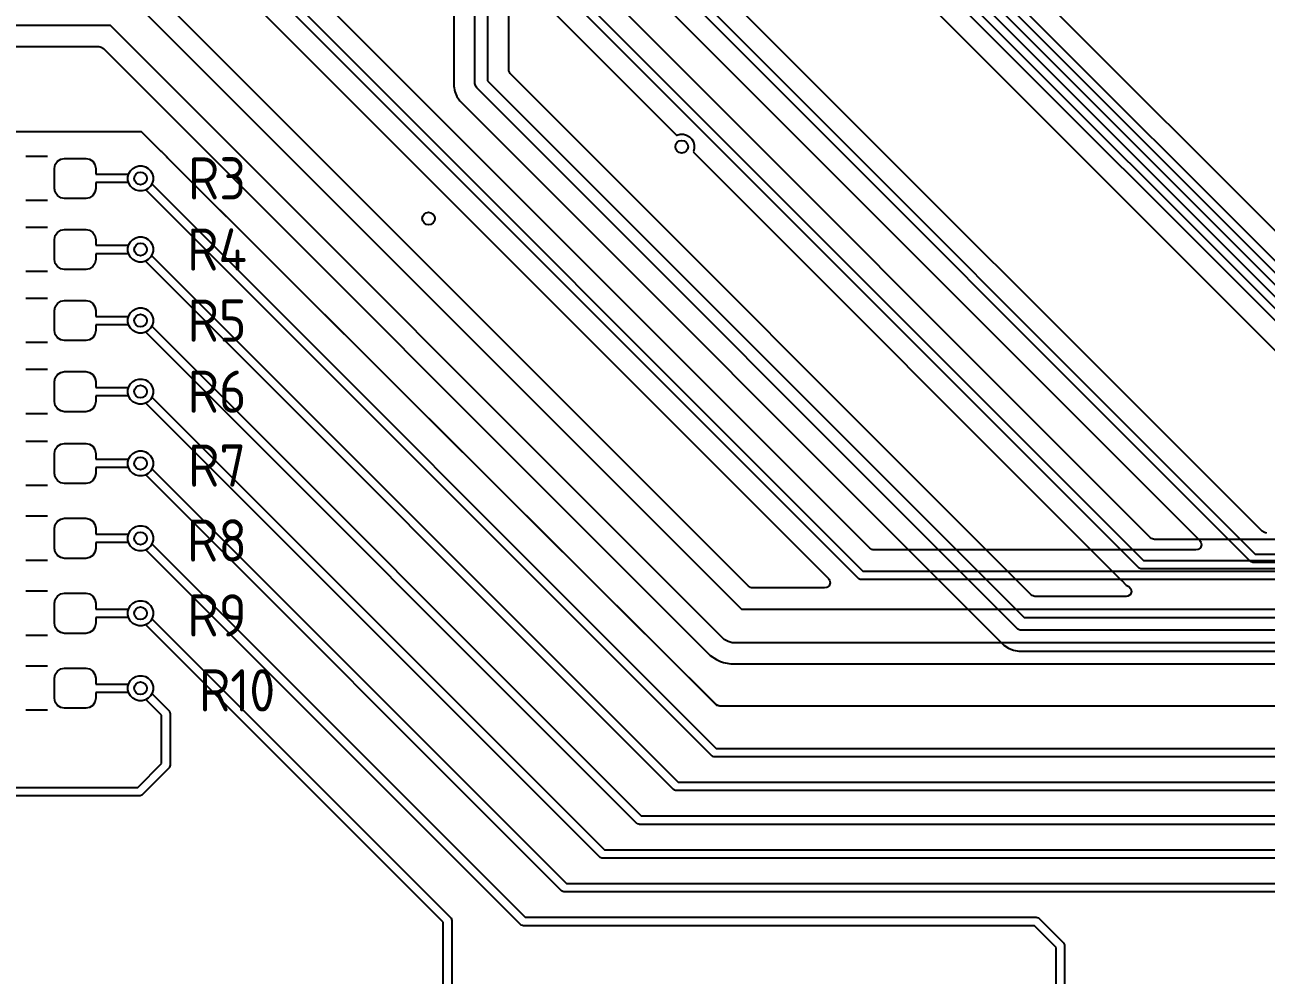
# Model space of a CAD drawing. Header units: millimetres. Extents: x 45 to 545, y -265 to -129.
# Drawn here: x 415.48 to 444.9, y -163.47 to -140.96 of the extents above; entities that cross this region are included whole.
import ezdxf
from ezdxf.enums import TextEntityAlignment as Align

# ---------------------------------------------------------------- set-up
doc = ezdxf.new("R2010")
doc.units = ezdxf.units.MM
for name, color, linetype, true_color in [('B.Cu', 151, 'CONTINUOUS', 0x6fccdb), ('F.Cu', 241, 'CONTINUOUS', 0xe27299), ('F.Silkscreen', 254, 'CONTINUOUS', 0xdcc8ff)]:
    doc.layers.add(name, color=color, linetype=linetype, true_color=true_color)
doc.styles.add('KICAD', font='isocp.shx')

msp = doc.modelspace()

# ---------------------------------------------------------------- linework, layer by layer
at = {"layer": 'B.Cu', "linetype": 'CONTINUOUS'}
for p, q in [((441.879289, -153.820711), (420.908578, -132.85)), ((421.020711, -132.679289), (441.991422, -153.65)), ((442.162416, -153.113181), (426.619095, -137.56986)), ((427.309736, -139.958971), (430.927844, -143.577079)), ((426.15, -142.35), (426.15, -140.406843)), ((426.45, -140.406843), (426.45, -142.287868)), ((425.6495, -140.654935), (425.6495, -142.41407)), ((426.9505, -142.029192), (426.9505, -140.654935)), ((426.953334, -142.05555), (426.9505, -142.029192)), ((426.986819, -142.116873), (426.953334, -142.05555)), ((426.152882, -142.379263), (426.15, -142.35)), ((426.175279, -142.433335), (426.152882, -142.379263)), ((426.45, -142.287868), (439.162132, -155)), ((439.333127, -154.463181), (426.986819, -142.116873)), ((425.6495, -142.41407), (425.658096, -142.457284)), ((425.658096, -142.457284), (425.666693, -142.5005)), ((425.666693, -142.5005), (425.674499, -142.539744)), ((425.674499, -142.539744), (425.723535, -142.658127)), ((425.723535, -142.658127), (425.778047, -142.739711)), ((426.193934, -142.456066), (426.175279, -142.433335)), ((438.993934, -155.256066), (426.193934, -142.456066)), ((425.778047, -142.739711), (425.794726, -142.764673)), ((425.794726, -142.764673), (438.685325, -155.655272)), ((418.25, -143.5), (414.5995, -143.5)), ((418.710567, -143.958879), (418.25, -143.5)), ((430.935195, -143.572836), (431.010842, -143.552567)), ((431.010842, -143.552567), (431.089158, -143.552567)), ((431.089158, -143.552567), (431.164805, -143.572836)), ((430.927844, -143.577079), (430.935195, -143.572836)), ((431.164805, -143.572836), (431.232628, -143.611994)), ((431.232628, -143.611994), (431.288006, -143.667372)), ((431.288006, -143.667372), (431.327164, -143.735195)), ((431.327164, -143.735195), (431.347433, -143.810842)), ((431.347433, -143.810842), (431.347433, -143.889158)), ((418.729189, -143.974134), (418.710567, -143.958879)), ((418.735281, -143.978205), (418.729189, -143.974134)), ((418.735284, -143.978208), (418.735281, -143.978205)), ((418.735289, -143.978211), (418.735284, -143.978208)), ((418.798477, -144.041399), (418.735289, -143.978211)), ((418.846788, -144.08971), (418.798477, -144.041399)), ((418.849718, -144.094095), (418.846788, -144.08971)), ((418.8653, -144.113046), (418.849718, -144.094095)), ((426.299219, -151.519735), (418.8653, -144.113046)), ((431.327164, -143.964805), (431.32292, -143.972155)), ((431.32292, -143.972155), (441.465139, -154.114374)), ((431.347433, -143.889158), (431.327164, -143.964805)), ((417.947836, -144.485195), (417.986994, -144.417372)), ((417.986994, -144.417372), (418.042372, -144.361994)), ((418.042372, -144.361994), (418.110195, -144.322836)), ((418.110195, -144.322836), (418.185842, -144.302567)), ((418.185842, -144.302567), (418.264158, -144.302567)), ((418.264158, -144.302567), (418.339805, -144.322836)), ((418.339805, -144.322836), (418.407628, -144.361994)), ((418.407628, -144.361994), (418.463006, -144.417372)), ((418.463006, -144.417372), (418.502164, -144.485195)), ((417.927567, -144.560842), (417.947836, -144.485195)), ((417.927567, -144.639158), (417.927567, -144.560842)), ((417.947836, -144.714805), (417.927567, -144.639158)), ((417.986994, -144.782628), (417.947836, -144.714805)), ((418.502164, -144.714805), (418.4945, -144.728078)), ((418.4945, -144.728078), (431.866421, -158.1)), ((418.502164, -144.485195), (418.522433, -144.560842)), ((418.522433, -144.639158), (418.502164, -144.714805)), ((418.522433, -144.560842), (418.522433, -144.639158)), ((418.042372, -144.838006), (417.986994, -144.782628)), ((418.110195, -144.877164), (418.042372, -144.838006)), ((418.185842, -144.897433), (418.110195, -144.877164)), ((418.264158, -144.897433), (418.185842, -144.897433)), ((418.339805, -144.877164), (418.264158, -144.897433)), ((418.353078, -144.8695), (418.339805, -144.877164)), ((431.754289, -158.27071), (418.353078, -144.8695)), ((417.927567, -146.244175), (417.947836, -146.168528)), ((417.947836, -146.168528), (417.986994, -146.100705)), ((417.986994, -146.100705), (418.042372, -146.045327)), ((418.042372, -146.045327), (418.110195, -146.006169)), ((418.110195, -146.006169), (418.185842, -145.9859)), ((418.185842, -145.9859), (418.264158, -145.9859)), ((418.264158, -145.9859), (418.339805, -146.006169)), ((418.339805, -146.006169), (418.407628, -146.045327)), ((418.407628, -146.045327), (418.463006, -146.100705)), ((418.463006, -146.100705), (418.502164, -146.168528)), ((418.502164, -146.168528), (418.522433, -146.244175)), ((417.927567, -146.322491), (417.927567, -146.244175)), ((417.947836, -146.398138), (417.927567, -146.322491)), ((417.986994, -146.465961), (417.947836, -146.398138)), ((418.042372, -146.521339), (417.986994, -146.465961)), ((418.502164, -146.398138), (418.488399, -146.421977)), ((418.488399, -146.421977), (430.966422, -158.9)), ((418.522433, -146.322491), (418.502164, -146.398138)), ((418.522433, -146.244175), (418.522433, -146.322491)), ((418.110195, -146.560497), (418.042372, -146.521339)), ((418.185842, -146.580766), (418.110195, -146.560497)), ((418.264158, -146.580766), (418.185842, -146.580766)), ((418.339805, -146.560497), (418.264158, -146.580766)), ((418.342512, -146.558934), (418.339805, -146.560497)), ((430.854289, -159.070711), (418.342512, -146.558934)), ((418.110195, -147.689503), (418.185842, -147.669234)), ((418.185842, -147.669234), (418.264158, -147.669234)), ((418.264158, -147.669234), (418.339805, -147.689503)), ((417.927567, -147.927509), (417.947836, -147.851862)), ((417.927567, -148.005825), (417.927567, -147.927509)), ((417.947836, -147.851862), (417.986994, -147.784039)), ((417.986994, -147.784039), (418.042372, -147.728661)), ((418.042372, -147.728661), (418.110195, -147.689503)), ((418.339805, -147.689503), (418.407628, -147.728661)), ((418.407628, -147.728661), (418.463006, -147.784039)), ((418.463006, -147.784039), (418.502164, -147.851862)), ((418.502164, -147.851862), (418.522433, -147.927509)), ((418.522433, -147.927509), (418.522433, -148.005825)), ((417.947836, -148.081472), (417.927567, -148.005825)), ((417.986994, -148.149295), (417.947836, -148.081472)), ((418.042372, -148.204673), (417.986994, -148.149295)), ((418.110195, -148.243831), (418.042372, -148.204673)), ((418.185842, -148.2641), (418.110195, -148.243831)), ((418.264158, -148.2641), (418.185842, -148.2641)), ((418.339805, -148.243831), (418.264158, -148.2641)), ((418.347795, -148.239217), (418.339805, -148.243831)), ((429.979289, -159.87071), (418.347795, -148.239217)), ((418.502164, -148.081472), (418.49145, -148.100028)), ((418.49145, -148.100028), (430.091421, -159.7)), ((418.522433, -148.005825), (418.502164, -148.081472)), ((417.986994, -149.467372), (418.042372, -149.411994)), ((418.042372, -149.411994), (418.110195, -149.372836)), ((418.110195, -149.372836), (418.185842, -149.352567)), ((418.185842, -149.352567), (418.264158, -149.352567)), ((418.264158, -149.352567), (418.339805, -149.372836)), ((418.339805, -149.372836), (418.407628, -149.411994)), ((418.407628, -149.411994), (418.463006, -149.467372)), ((417.927567, -149.610842), (417.947836, -149.535195)), ((417.927567, -149.689158), (417.927567, -149.610842)), ((417.947836, -149.764805), (417.927567, -149.689158)), ((417.947836, -149.535195), (417.986994, -149.467372)), ((418.463006, -149.467372), (418.502164, -149.535195)), ((418.502164, -149.535195), (418.522433, -149.610842)), ((418.522433, -149.689158), (418.502164, -149.764805)), ((418.522433, -149.610842), (418.522433, -149.689158)), ((417.986994, -149.832628), (417.947836, -149.764805)), ((418.042372, -149.888006), (417.986994, -149.832628)), ((418.110195, -149.927164), (418.042372, -149.888006)), ((418.185842, -149.947433), (418.110195, -149.927164)), ((418.264158, -149.947433), (418.185842, -149.947433)), ((418.339805, -149.927164), (418.264158, -149.947433)), ((418.353078, -149.9195), (418.339805, -149.927164)), ((429.10429, -160.670711), (418.353078, -149.9195)), ((418.502164, -149.764805), (418.4945, -149.778078)), ((418.4945, -149.778078), (429.216421, -160.5)), ((417.947836, -151.235195), (417.986994, -151.167372)), ((417.986994, -151.167372), (418.042372, -151.111994)), ((418.042372, -151.111994), (418.110195, -151.072836)), ((418.110195, -151.072836), (418.185842, -151.052567)), ((418.185842, -151.052567), (418.264158, -151.052567)), ((418.264158, -151.052567), (418.339805, -151.072836)), ((418.339805, -151.072836), (418.407628, -151.111994)), ((418.407628, -151.111994), (418.463006, -151.167372)), ((418.463006, -151.167372), (418.502164, -151.235195)), ((417.927567, -151.310842), (417.947836, -151.235195)), ((417.927567, -151.389158), (417.927567, -151.310842)), ((417.947836, -151.464805), (417.927567, -151.389158)), ((417.986994, -151.532628), (417.947836, -151.464805)), ((418.502164, -151.464805), (418.4945, -151.478078)), ((418.4945, -151.478078), (428.316421, -161.3)), ((418.502164, -151.235195), (418.522433, -151.310842)), ((418.522433, -151.389158), (418.502164, -151.464805)), ((418.522433, -151.310842), (418.522433, -151.389158)), ((418.042372, -151.588006), (417.986994, -151.532628)), ((418.110195, -151.627164), (418.042372, -151.588006)), ((418.185842, -151.647433), (418.110195, -151.627164)), ((418.264158, -151.647433), (418.185842, -151.647433)), ((418.339805, -151.627164), (418.264158, -151.647433)), ((418.353078, -151.6195), (418.339805, -151.627164)), ((428.204289, -161.47071), (418.353078, -151.6195)), ((430.570632, -155.775502), (426.299219, -151.519735)), ((417.947836, -153.010195), (417.986994, -152.942372)), ((417.986994, -152.942372), (418.042372, -152.886994)), ((418.042372, -152.886994), (418.110195, -152.847836)), ((418.110195, -152.847836), (418.185842, -152.827567)), ((418.185842, -152.827567), (418.264158, -152.827567)), ((418.264158, -152.827567), (418.339805, -152.847836)), ((418.339805, -152.847836), (418.407628, -152.886994)), ((418.407628, -152.886994), (418.463006, -152.942372)), ((418.463006, -152.942372), (418.502164, -153.010195)), ((417.927567, -153.085842), (417.947836, -153.010195)), ((417.927567, -153.164158), (417.927567, -153.085842)), ((417.947836, -153.239805), (417.927567, -153.164158)), ((417.986994, -153.307628), (417.947836, -153.239805)), ((418.502164, -153.239805), (418.4945, -153.253078)), ((418.4945, -153.253078), (427.341422, -162.1)), ((418.502164, -153.010195), (418.522433, -153.085842)), ((418.522433, -153.164158), (418.502164, -153.239805)), ((418.522433, -153.085842), (418.522433, -153.164158)), ((442.183058, -153.129815), (442.162416, -153.113181)), ((442.250097, -153.1495), (442.183058, -153.129815)), ((461.742839, -153.1495), (442.250097, -153.1495)), ((418.042372, -153.363006), (417.986994, -153.307628)), ((418.110195, -153.402164), (418.042372, -153.363006)), ((418.185842, -153.422433), (418.110195, -153.402164)), ((418.264158, -153.422433), (418.185842, -153.422433)), ((418.339805, -153.402164), (418.264158, -153.422433)), ((418.353078, -153.3945), (418.339805, -153.402164)), ((427.229289, -162.270711), (418.353078, -153.3945)), ((441.894443, -153.833147), (441.879289, -153.820711)), ((441.930491, -153.848079), (441.894443, -153.833147)), ((441.95, -153.85), (441.930491, -153.848079)), ((478.918869, -153.85), (441.95, -153.85)), ((441.991422, -153.65), (478.918869, -153.65)), ((441.465139, -154.114374), (441.465149, -154.114385)), ((441.465149, -154.114385), (441.469479, -154.118715)), ((441.469479, -154.118715), (441.46948, -154.118716)), ((441.46948, -154.118716), (441.581284, -154.23052)), ((441.581284, -154.23052), (441.581286, -154.230521)), ((441.581286, -154.230521), (441.581287, -154.230522)), ((441.581287, -154.230522), (441.646397, -154.268113)), ((441.646397, -154.268113), (441.694612, -154.318679)), ((441.707836, -154.387286), (441.681868, -154.452151)), ((441.694612, -154.318679), (441.707836, -154.387286)), ((417.947836, -154.785195), (417.986994, -154.717372)), ((417.986994, -154.717372), (418.042372, -154.661994)), ((418.042372, -154.661994), (418.110195, -154.622836)), ((418.110195, -154.622836), (418.185842, -154.602567)), ((418.185842, -154.602567), (418.264158, -154.602567)), ((418.264158, -154.602567), (418.339805, -154.622836)), ((418.339805, -154.622836), (418.407628, -154.661994)), ((418.407628, -154.661994), (418.463006, -154.717372)), ((418.463006, -154.717372), (418.502164, -154.785195)), ((439.353769, -154.479815), (439.333127, -154.463181)), ((439.420808, -154.4995), (439.353769, -154.479815)), ((441.584397, -154.4995), (439.420808, -154.4995)), ((441.624954, -154.49268), (441.584397, -154.4995)), ((441.681868, -154.452151), (441.624954, -154.49268)), ((417.927567, -154.860842), (417.947836, -154.785195)), ((417.927567, -154.939158), (417.927567, -154.860842)), ((417.947836, -155.014805), (417.927567, -154.939158)), ((417.986994, -155.082628), (417.947836, -155.014805)), ((418.502164, -155.014805), (418.4945, -155.028078)), ((418.4945, -155.028078), (425.570711, -162.10429)), ((418.502164, -154.785195), (418.522433, -154.860842)), ((418.522433, -154.939158), (418.502164, -155.014805)), ((418.522433, -154.860842), (418.522433, -154.939158)), ((439.162132, -155), (484.187868, -155)), ((418.042372, -155.138006), (417.986994, -155.082628)), ((418.110195, -155.177164), (418.042372, -155.138006)), ((418.185842, -155.197433), (418.110195, -155.177164)), ((418.264158, -155.197433), (418.185842, -155.197433)), ((418.339805, -155.177164), (418.264158, -155.197433)), ((418.353078, -155.1695), (418.339805, -155.177164)), ((425.4, -162.216421), (418.353078, -155.1695)), ((439.016665, -155.274721), (438.993934, -155.256066)), ((439.032923, -155.281455), (439.016665, -155.274721)), ((439.070736, -155.297118), (439.032923, -155.281455)), ((439.1, -155.3), (439.070736, -155.297118)), ((484.25, -155.3), (439.1, -155.3)), ((431.863709, -157.063842), (430.570632, -155.775502)), ((438.685325, -155.655272), (438.685332, -155.655278)), ((438.685332, -155.655278), (438.791863, -155.726459)), ((438.791863, -155.726459), (438.791867, -155.726461)), ((438.791867, -155.726461), (438.791874, -155.726466)), ((438.791874, -155.726466), (438.849898, -155.7505)), ((438.849898, -155.7505), (438.910256, -155.775501)), ((438.910256, -155.775501), (438.91026, -155.775501)), ((438.91026, -155.775501), (438.910261, -155.775502)), ((438.910261, -155.775502), (439.035928, -155.8005)), ((439.035928, -155.8005), (439.035931, -155.8005)), ((439.035931, -155.8005), (484.314071, -155.8005)), ((417.947836, -156.560195), (417.986994, -156.492372)), ((417.986994, -156.492372), (418.042372, -156.436994)), ((418.042372, -156.436994), (418.110195, -156.397836)), ((418.110195, -156.397836), (418.185842, -156.377567)), ((418.185842, -156.377567), (418.264158, -156.377567)), ((418.264158, -156.377567), (418.339805, -156.397836)), ((418.339805, -156.397836), (418.407628, -156.436994)), ((418.407628, -156.436994), (418.463006, -156.492372)), ((418.463006, -156.492372), (418.502164, -156.560195)), ((417.927567, -156.635842), (417.947836, -156.560195)), ((417.927567, -156.714158), (417.927567, -156.635842)), ((417.947836, -156.789805), (417.927567, -156.714158)), ((417.986994, -156.857628), (417.947836, -156.789805)), ((418.502164, -156.789805), (418.4945, -156.803078)), ((418.502164, -156.560195), (418.522433, -156.635842)), ((418.522433, -156.714158), (418.502164, -156.789805)), ((418.522433, -156.635842), (418.522433, -156.714158)), ((418.042372, -156.913006), (417.986994, -156.857628)), ((418.110195, -156.952164), (418.042372, -156.913006)), ((418.185842, -156.972433), (418.110195, -156.952164)), ((418.264158, -156.972433), (418.185842, -156.972433)), ((418.339805, -156.952164), (418.264158, -156.972433)), ((418.353078, -156.9445), (418.339805, -156.952164)), ((418.725, -157.316422), (418.353078, -156.9445)), ((418.4945, -156.803078), (418.895711, -157.204289)), ((431.88419, -157.080315), (431.863709, -157.063842)), ((431.951229, -157.1), (431.88419, -157.080315)), ((418.725, -158.458578), (418.725, -157.316422)), ((418.895711, -157.204289), (418.908147, -157.219443)), ((418.908147, -157.219443), (418.923079, -157.255491)), ((418.923079, -157.255491), (418.925, -157.275)), ((418.925, -157.275), (418.925, -158.5)), ((510.5, -157.1), (431.951229, -157.1)), ((431.866421, -158.1), (508.5, -158.1)), ((418.158578, -159.025), (418.725, -158.458578)), ((418.908147, -158.555558), (418.89571, -158.570711)), ((418.91252, -158.544999), (418.908147, -158.555558)), ((418.923079, -158.519509), (418.91252, -158.544999)), ((418.925, -158.5), (418.923079, -158.519509)), ((431.769442, -158.283147), (431.754289, -158.27071)), ((431.78, -158.28752), (431.769442, -158.283147)), ((431.805491, -158.298079), (431.78, -158.28752)), ((431.825, -158.3), (431.805491, -158.298079)), ((508.458578, -158.3), (431.825, -158.3)), ((418.89571, -158.570711), (418.270711, -159.195711)), ((411.425, -159.025), (418.158578, -159.025)), ((430.869442, -159.083147), (430.854289, -159.070711)), ((430.88, -159.08752), (430.869442, -159.083147)), ((430.905491, -159.098079), (430.88, -159.08752)), ((430.925, -159.1), (430.905491, -159.098079)), ((494.758578, -159.1), (430.925, -159.1)), ((430.966422, -158.9), (494.8, -158.9)), ((418.2, -159.225), (411.466421, -159.225)), ((418.219509, -159.223079), (418.2, -159.225)), ((418.255557, -159.208147), (418.219509, -159.223079)), ((418.270711, -159.195711), (418.255557, -159.208147)), ((430.091421, -159.7), (481.1, -159.7)), ((429.994442, -159.883147), (429.979289, -159.87071)), ((430.005, -159.88752), (429.994442, -159.883147)), ((430.030491, -159.898079), (430.005, -159.88752)), ((430.05, -159.9), (430.030491, -159.898079)), ((481.058578, -159.9), (430.05, -159.9)), ((429.216421, -160.5), (467.4, -160.5)), ((429.119443, -160.683148), (429.10429, -160.670711)), ((429.155491, -160.698079), (429.119443, -160.683148)), ((429.175, -160.7), (429.155491, -160.698079)), ((467.358578, -160.7), (429.175, -160.7)), ((428.219442, -161.483147), (428.204289, -161.47071)), ((428.23, -161.48752), (428.219442, -161.483147)), ((428.255491, -161.498079), (428.23, -161.48752)), ((428.275, -161.5), (428.255491, -161.498079)), ((453.658578, -161.5), (428.275, -161.5)), ((428.316421, -161.3), (453.7, -161.3)), ((425.4, -164.218869), (425.4, -162.216421)), ((425.570711, -162.10429), (425.583148, -162.119443)), ((425.583148, -162.119443), (425.593503, -162.144443)), ((425.593503, -162.144443), (425.598079, -162.155491)), ((425.598079, -162.155491), (425.6, -162.175)), ((425.6, -162.175), (425.6, -164.218869)), ((427.244443, -162.283147), (427.229289, -162.270711)), ((427.280491, -162.298079), (427.244443, -162.283147)), ((427.3, -162.3), (427.280491, -162.298079)), ((439.408578, -162.3), (427.3, -162.3)), ((427.341422, -162.1), (439.45, -162.1)), ((439.925, -162.816422), (439.408578, -162.3)), ((439.45, -162.1), (439.469509, -162.101921)), ((439.469509, -162.101921), (439.505557, -162.116853)), ((439.505557, -162.116853), (439.520711, -162.129289)), ((439.520711, -162.129289), (440.095711, -162.704289)), ((439.925, -205.4), (439.925, -162.816422)), ((440.095711, -162.704289), (440.108147, -162.719443)), ((440.108147, -162.719443), (440.123079, -162.755491)), ((440.123079, -162.755491), (440.125, -162.775)), ((440.125, -162.775), (440.125, -205.358578))]:
    msp.add_line(p, q, dxfattribs=at)
at = {"layer": 'B.Cu'}
for centre in [(431.05, -143.85), (418.225, -144.6), (425.05, -145.55), (418.225, -146.283333), (418.225, -147.966667), (418.225, -149.65), (418.225, -151.35), (418.225, -153.125), (418.225, -154.9), (418.225, -156.675)]:
    msp.add_circle(centre, 0.15, dxfattribs=at)
at = {"layer": 'F.Cu', "linetype": 'CONTINUOUS'}
for p, q in [((430.286397, -131.729289), (446.403397, -147.84629)), ((446.291265, -148.017), (430.174264, -131.9)), ((446.125579, -148.417), (430.008578, -132.3)), ((430.120711, -132.129289), (446.237711, -148.24629)), ((429.955025, -132.529289), (446.072025, -148.64629)), ((445.959893, -148.817), (429.842892, -132.7)), ((429.679309, -133.24423), (445.544689, -149.10961)), ((444.805004, -152.955769), (425.691928, -133.842693)), ((425.270711, -134.129289), (444.641422, -153.5)), ((444.529289, -153.670711), (425.158578, -134.3)), ((445.778157, -146.513236), (434.312773, -135.047852)), ((427.195222, -137.044457), (443.325976, -153.175211)), ((435.229289, -154.070711), (419.829289, -138.670711)), ((420, -138.558578), (435.341422, -153.9)), ((435.505004, -153.355769), (420.749022, -138.599787)), ((419.540359, -139.089594), (434.525976, -154.075211)), ((429.036488, -150.662989), (418.249039, -139.875538)), ((417.957843, -140.292157), (432.465685, -154.8)), ((417.509314, -140.975), (409.525, -140.975)), ((432.017157, -155.482842), (417.509314, -140.975)), ((409.709842, -141.4755), (417.232808, -141.4755)), ((417.232808, -141.4755), (417.26774, -141.480521)), ((417.26774, -141.480521), (417.292984, -141.487934)), ((417.292984, -141.487934), (417.34573, -141.51923)), ((417.34573, -141.51923), (431.600536, -155.774035)), ((418.25, -143.5), (414.5, -143.5)), ((418.706291, -143.954618), (418.25, -143.5)), ((416.257064, -144.194562), (416.334115, -144.143079)), ((416.334115, -144.143079), (416.425002, -144.125)), ((416.425002, -144.125), (416.925002, -144.125)), ((416.925002, -144.125), (417.015889, -144.143079)), ((417.015889, -144.143079), (417.09294, -144.194562)), ((418.715231, -143.962698), (418.706291, -143.954618)), ((418.724081, -143.969948), (418.715231, -143.962698)), ((418.73045, -143.974432), (418.724081, -143.969948)), ((418.731691, -143.975401), (418.73045, -143.974432)), ((418.733157, -143.976461), (418.731691, -143.975401)), ((418.734111, -143.977244), (418.733157, -143.976461)), ((418.735167, -143.978089), (418.734111, -143.977244)), ((418.735288, -143.97821), (418.735167, -143.978089)), ((418.735289, -143.978211), (418.735288, -143.97821)), ((418.798477, -144.041399), (418.735289, -143.978211)), ((418.798478, -144.0414), (418.798477, -144.041399)), ((418.846785, -144.089706), (418.798478, -144.0414)), ((418.847356, -144.090402), (418.846785, -144.089706)), ((418.853626, -144.098848), (418.847356, -144.090402)), ((418.8614, -144.108302), (418.853626, -144.098848)), ((418.869657, -144.117387), (418.8614, -144.108302)), ((427.2728, -152.489749), (418.869657, -144.117387)), ((416.187502, -144.3625), (416.205581, -144.271613)), ((416.187502, -144.8375), (416.187502, -144.3625)), ((416.205581, -144.271613), (416.257064, -144.194562)), ((417.09294, -144.194562), (417.144423, -144.271613)), ((417.144423, -144.271613), (417.162502, -144.3625)), ((417.162502, -144.3625), (417.162502, -144.5)), ((417.947836, -144.485195), (417.986994, -144.417372)), ((417.986994, -144.417372), (418.042372, -144.361994)), ((418.042372, -144.361994), (418.110195, -144.322836)), ((418.110195, -144.322836), (418.185842, -144.302567)), ((418.185842, -144.302567), (418.264158, -144.302567)), ((418.264158, -144.302567), (418.339805, -144.322836)), ((418.339805, -144.322836), (418.407628, -144.361994)), ((418.407628, -144.361994), (418.463006, -144.417372)), ((418.463006, -144.417372), (418.502164, -144.485195)), ((417.162502, -144.5), (417.943869, -144.5)), ((417.943869, -144.7), (417.162502, -144.7)), ((417.162502, -144.7), (417.162502, -144.8375)), ((417.943869, -144.5), (417.947836, -144.485195)), ((417.947836, -144.714805), (417.943869, -144.7)), ((417.986994, -144.782628), (417.947836, -144.714805)), ((418.502164, -144.714805), (418.463006, -144.782628)), ((418.502164, -144.485195), (418.522433, -144.560842)), ((418.522433, -144.639158), (418.502164, -144.714805)), ((418.522433, -144.560842), (418.522433, -144.639158)), ((416.205581, -144.928387), (416.187502, -144.8375)), ((416.257064, -145.005438), (416.205581, -144.928387)), ((416.334115, -145.056921), (416.257064, -145.005438)), ((417.09294, -145.005438), (417.015889, -145.056921)), ((417.144423, -144.928387), (417.09294, -145.005438)), ((417.162502, -144.8375), (417.144423, -144.928387)), ((418.042372, -144.838006), (417.986994, -144.782628)), ((418.110195, -144.877164), (418.042372, -144.838006)), ((418.185842, -144.897433), (418.110195, -144.877164)), ((418.264158, -144.897433), (418.185842, -144.897433)), ((418.339805, -144.877164), (418.264158, -144.897433)), ((418.407628, -144.838006), (418.339805, -144.877164)), ((418.463006, -144.782628), (418.407628, -144.838006)), ((416.425002, -145.075), (416.334115, -145.056921)), ((416.925002, -145.075), (416.425002, -145.075)), ((417.015889, -145.056921), (416.925002, -145.075)), ((416.205581, -145.954946), (416.257064, -145.877895)), ((416.257064, -145.877895), (416.334115, -145.826412)), ((416.334115, -145.826412), (416.425002, -145.808333)), ((416.425002, -145.808333), (416.925002, -145.808333)), ((416.925002, -145.808333), (417.015889, -145.826412)), ((417.015889, -145.826412), (417.09294, -145.877895)), ((417.09294, -145.877895), (417.144423, -145.954946)), ((416.187502, -146.045833), (416.205581, -145.954946)), ((416.187502, -146.520833), (416.187502, -146.045833)), ((417.144423, -145.954946), (417.162502, -146.045833)), ((417.162502, -146.045833), (417.162502, -146.183333)), ((417.162502, -146.183333), (417.943869, -146.183333)), ((417.943869, -146.183333), (417.947836, -146.168528)), ((417.947836, -146.168528), (417.986994, -146.100705)), ((417.986994, -146.100705), (418.042372, -146.045327)), ((418.042372, -146.045327), (418.110195, -146.006169)), ((418.110195, -146.006169), (418.185842, -145.9859)), ((418.185842, -145.9859), (418.264158, -145.9859)), ((418.264158, -145.9859), (418.339805, -146.006169)), ((418.339805, -146.006169), (418.407628, -146.045327)), ((418.407628, -146.045327), (418.463006, -146.100705)), ((418.463006, -146.100705), (418.502164, -146.168528)), ((418.502164, -146.168528), (418.522433, -146.244175)), ((417.943869, -146.383333), (417.162502, -146.383333)), ((417.162502, -146.383333), (417.162502, -146.520833)), ((417.947836, -146.398138), (417.943869, -146.383333)), ((417.986994, -146.465961), (417.947836, -146.398138)), ((418.042372, -146.521339), (417.986994, -146.465961)), ((418.463006, -146.465961), (418.407628, -146.521339)), ((418.502164, -146.398138), (418.463006, -146.465961)), ((418.522433, -146.322491), (418.502164, -146.398138)), ((418.522433, -146.244175), (418.522433, -146.322491)), ((416.205581, -146.61172), (416.187502, -146.520833)), ((416.257064, -146.688771), (416.205581, -146.61172)), ((416.334115, -146.740254), (416.257064, -146.688771)), ((416.425002, -146.758333), (416.334115, -146.740254)), ((416.925002, -146.758333), (416.425002, -146.758333)), ((417.015889, -146.740254), (416.925002, -146.758333)), ((417.09294, -146.688771), (417.015889, -146.740254)), ((417.144423, -146.61172), (417.09294, -146.688771)), ((417.162502, -146.520833), (417.144423, -146.61172)), ((418.110195, -146.560497), (418.042372, -146.521339)), ((418.185842, -146.580766), (418.110195, -146.560497)), ((418.264158, -146.580766), (418.185842, -146.580766)), ((418.339805, -146.560497), (418.264158, -146.580766)), ((418.407628, -146.521339), (418.339805, -146.560497)), ((416.187502, -147.729167), (416.205581, -147.63828)), ((416.205581, -147.63828), (416.257064, -147.561229)), ((416.257064, -147.561229), (416.334115, -147.509746)), ((416.334115, -147.509746), (416.425002, -147.491667)), ((416.425002, -147.491667), (416.925002, -147.491667)), ((416.925002, -147.491667), (417.015889, -147.509746)), ((417.015889, -147.509746), (417.09294, -147.561229)), ((417.09294, -147.561229), (417.144423, -147.63828)), ((417.144423, -147.63828), (417.162502, -147.729167)), ((418.110195, -147.689503), (418.185842, -147.669234)), ((418.185842, -147.669234), (418.264158, -147.669234)), ((418.264158, -147.669234), (418.339805, -147.689503)), ((416.187502, -148.204167), (416.187502, -147.729167)), ((417.162502, -147.729167), (417.162502, -147.866667)), ((417.162502, -147.866667), (417.943869, -147.866667)), ((417.943869, -147.866667), (417.947836, -147.851862)), ((417.947836, -147.851862), (417.986994, -147.784039)), ((417.986994, -147.784039), (418.042372, -147.728661)), ((418.042372, -147.728661), (418.110195, -147.689503)), ((418.339805, -147.689503), (418.407628, -147.728661)), ((418.407628, -147.728661), (418.463006, -147.784039)), ((418.463006, -147.784039), (418.502164, -147.851862)), ((418.502164, -147.851862), (418.522433, -147.927509)), ((418.522433, -147.927509), (418.522433, -148.005825)), ((416.205581, -148.295054), (416.187502, -148.204167)), ((417.162502, -148.204167), (417.144423, -148.295054)), ((417.943869, -148.066667), (417.162502, -148.066667)), ((417.162502, -148.066667), (417.162502, -148.204167)), ((417.947836, -148.081472), (417.943869, -148.066667)), ((417.986994, -148.149295), (417.947836, -148.081472)), ((418.042372, -148.204673), (417.986994, -148.149295)), ((418.110195, -148.243831), (418.042372, -148.204673)), ((418.185842, -148.2641), (418.110195, -148.243831)), ((418.264158, -148.2641), (418.185842, -148.2641)), ((418.339805, -148.243831), (418.264158, -148.2641)), ((418.407628, -148.204673), (418.339805, -148.243831)), ((418.463006, -148.149295), (418.407628, -148.204673)), ((418.502164, -148.081472), (418.463006, -148.149295)), ((418.522433, -148.005825), (418.502164, -148.081472)), ((416.257064, -148.372105), (416.205581, -148.295054)), ((416.334115, -148.423588), (416.257064, -148.372105)), ((416.425002, -148.441667), (416.334115, -148.423588)), ((416.925002, -148.441667), (416.425002, -148.441667)), ((417.015889, -148.423588), (416.925002, -148.441667)), ((417.09294, -148.372105), (417.015889, -148.423588)), ((417.144423, -148.295054), (417.09294, -148.372105)), ((416.187502, -149.4125), (416.205581, -149.321613)), ((416.187502, -149.8875), (416.187502, -149.4125)), ((416.205581, -149.321613), (416.257064, -149.244562)), ((416.257064, -149.244562), (416.334115, -149.193079)), ((416.334115, -149.193079), (416.425002, -149.175)), ((416.425002, -149.175), (416.925002, -149.175)), ((416.925002, -149.175), (417.015889, -149.193079)), ((417.015889, -149.193079), (417.09294, -149.244562)), ((417.09294, -149.244562), (417.144423, -149.321613)), ((417.144423, -149.321613), (417.162502, -149.4125)), ((417.162502, -149.4125), (417.162502, -149.55)), ((417.986994, -149.467372), (418.042372, -149.411994)), ((418.042372, -149.411994), (418.110195, -149.372836)), ((418.110195, -149.372836), (418.185842, -149.352567)), ((418.185842, -149.352567), (418.264158, -149.352567)), ((418.264158, -149.352567), (418.339805, -149.372836)), ((418.339805, -149.372836), (418.407628, -149.411994)), ((418.407628, -149.411994), (418.463006, -149.467372)), ((417.162502, -149.55), (417.943869, -149.55)), ((417.943869, -149.55), (417.947836, -149.535195)), ((417.947836, -149.535195), (417.986994, -149.467372)), ((418.463006, -149.467372), (418.502164, -149.535195)), ((418.502164, -149.535195), (418.522433, -149.610842)), ((418.522433, -149.689158), (418.502164, -149.764805)), ((418.522433, -149.610842), (418.522433, -149.689158)), ((416.205581, -149.978387), (416.187502, -149.8875)), ((416.257064, -150.055438), (416.205581, -149.978387)), ((417.144423, -149.978387), (417.09294, -150.055438)), ((417.162502, -149.8875), (417.144423, -149.978387)), ((417.943869, -149.75), (417.162502, -149.75)), ((417.162502, -149.75), (417.162502, -149.8875)), ((417.947836, -149.764805), (417.943869, -149.75)), ((417.986994, -149.832628), (417.947836, -149.764805)), ((418.042372, -149.888006), (417.986994, -149.832628)), ((418.110195, -149.927164), (418.042372, -149.888006)), ((418.185842, -149.947433), (418.110195, -149.927164)), ((418.264158, -149.947433), (418.185842, -149.947433)), ((418.339805, -149.927164), (418.264158, -149.947433)), ((418.407628, -149.888006), (418.339805, -149.927164)), ((418.463006, -149.832628), (418.407628, -149.888006)), ((418.502164, -149.764805), (418.463006, -149.832628)), ((416.334115, -150.106921), (416.257064, -150.055438)), ((416.425002, -150.125), (416.334115, -150.106921)), ((416.925002, -150.125), (416.425002, -150.125)), ((417.015889, -150.106921), (416.925002, -150.125)), ((417.09294, -150.055438), (417.015889, -150.106921)), ((416.257064, -150.944562), (416.334115, -150.893079)), ((416.334115, -150.893079), (416.425002, -150.875)), ((416.425002, -150.875), (416.925002, -150.875)), ((416.925002, -150.875), (417.015889, -150.893079)), ((417.015889, -150.893079), (417.09294, -150.944562)), ((432.629268, -154.255769), (429.036488, -150.662989)), ((416.187502, -151.1125), (416.205581, -151.021613)), ((416.187502, -151.5875), (416.187502, -151.1125)), ((416.205581, -151.021613), (416.257064, -150.944562)), ((417.09294, -150.944562), (417.144423, -151.021613)), ((417.144423, -151.021613), (417.162502, -151.1125)), ((417.162502, -151.1125), (417.162502, -151.25)), ((417.947836, -151.235195), (417.986994, -151.167372)), ((417.986994, -151.167372), (418.042372, -151.111994)), ((418.042372, -151.111994), (418.110195, -151.072836)), ((418.110195, -151.072836), (418.185842, -151.052567)), ((418.185842, -151.052567), (418.264158, -151.052567)), ((418.264158, -151.052567), (418.339805, -151.072836)), ((418.339805, -151.072836), (418.407628, -151.111994)), ((418.407628, -151.111994), (418.463006, -151.167372)), ((418.463006, -151.167372), (418.502164, -151.235195)), ((417.162502, -151.25), (417.943869, -151.25)), ((417.943869, -151.45), (417.162502, -151.45)), ((417.162502, -151.45), (417.162502, -151.5875)), ((417.943869, -151.25), (417.947836, -151.235195)), ((417.947836, -151.464805), (417.943869, -151.45)), ((417.986994, -151.532628), (417.947836, -151.464805)), ((418.502164, -151.464805), (418.463006, -151.532628)), ((418.502164, -151.235195), (418.522433, -151.310842)), ((418.522433, -151.389158), (418.502164, -151.464805)), ((418.522433, -151.310842), (418.522433, -151.389158)), ((416.205581, -151.678387), (416.187502, -151.5875)), ((416.257064, -151.755438), (416.205581, -151.678387)), ((416.334115, -151.806921), (416.257064, -151.755438)), ((417.09294, -151.755438), (417.015889, -151.806921)), ((417.144423, -151.678387), (417.09294, -151.755438)), ((417.162502, -151.5875), (417.144423, -151.678387)), ((418.042372, -151.588006), (417.986994, -151.532628)), ((418.110195, -151.627164), (418.042372, -151.588006)), ((418.185842, -151.647433), (418.110195, -151.627164)), ((418.264158, -151.647433), (418.185842, -151.647433)), ((418.339805, -151.627164), (418.264158, -151.647433)), ((418.407628, -151.588006), (418.339805, -151.627164)), ((418.463006, -151.532628), (418.407628, -151.588006)), ((416.425002, -151.825), (416.334115, -151.806921)), ((416.925002, -151.825), (416.425002, -151.825)), ((417.015889, -151.806921), (416.925002, -151.825)), ((416.257064, -152.719562), (416.334115, -152.668079)), ((416.334115, -152.668079), (416.425002, -152.65)), ((416.425002, -152.65), (416.925002, -152.65)), ((416.925002, -152.65), (417.015889, -152.668079)), ((417.015889, -152.668079), (417.09294, -152.719562)), ((431.17287, -156.375534), (427.2728, -152.489749)), ((416.187502, -152.8875), (416.205581, -152.796613)), ((416.187502, -153.3625), (416.187502, -152.8875)), ((416.205581, -152.796613), (416.257064, -152.719562)), ((417.09294, -152.719562), (417.144423, -152.796613)), ((417.144423, -152.796613), (417.162502, -152.8875)), ((417.162502, -152.8875), (417.162502, -153.025)), ((417.947836, -153.010195), (417.986994, -152.942372)), ((417.986994, -152.942372), (418.042372, -152.886994)), ((418.042372, -152.886994), (418.110195, -152.847836)), ((418.110195, -152.847836), (418.185842, -152.827567)), ((418.185842, -152.827567), (418.264158, -152.827567)), ((418.264158, -152.827567), (418.339805, -152.847836)), ((418.339805, -152.847836), (418.407628, -152.886994)), ((418.407628, -152.886994), (418.463006, -152.942372)), ((418.463006, -152.942372), (418.502164, -153.010195)), ((444.857749, -152.987065), (444.805004, -152.955769)), ((417.162502, -153.025), (417.943869, -153.025)), ((417.943869, -153.225), (417.162502, -153.225)), ((417.162502, -153.225), (417.162502, -153.3625)), ((417.943869, -153.025), (417.947836, -153.010195)), ((417.947836, -153.239805), (417.943869, -153.225)), ((417.986994, -153.307628), (417.947836, -153.239805)), ((418.502164, -153.239805), (418.463006, -153.307628)), ((418.502164, -153.010195), (418.522433, -153.085842)), ((418.522433, -153.164158), (418.502164, -153.239805)), ((418.522433, -153.085842), (418.522433, -153.164158)), ((443.325976, -153.175211), (443.347125, -153.203461)), ((443.347125, -153.203461), (443.352546, -153.213388)), ((443.352546, -153.213388), (443.3674, -153.281661)), ((444.882991, -152.994477), (444.857749, -152.987065)), ((444.917927, -152.9995), (444.882991, -152.994477)), ((416.205581, -153.453387), (416.187502, -153.3625)), ((416.257064, -153.530438), (416.205581, -153.453387)), ((416.334115, -153.581921), (416.257064, -153.530438)), ((417.09294, -153.530438), (417.015889, -153.581921)), ((417.144423, -153.453387), (417.09294, -153.530438)), ((417.162502, -153.3625), (417.144423, -153.453387)), ((418.042372, -153.363006), (417.986994, -153.307628)), ((418.110195, -153.402164), (418.042372, -153.363006)), ((418.185842, -153.422433), (418.110195, -153.402164)), ((418.264158, -153.422433), (418.185842, -153.422433)), ((418.339805, -153.402164), (418.264158, -153.422433)), ((418.407628, -153.363006), (418.339805, -153.402164)), ((418.463006, -153.307628), (418.407628, -153.363006)), ((435.557749, -153.387065), (435.505004, -153.355769)), ((435.582991, -153.394477), (435.557749, -153.387065)), ((435.617927, -153.3995), (435.582991, -153.394477)), ((443.236528, -153.3995), (435.617927, -153.3995)), ((443.279862, -153.391682), (443.236528, -153.3995)), ((443.28705, -153.389001), (443.279862, -153.391682)), ((443.287054, -153.388999), (443.28705, -153.389001)), ((443.342986, -153.347126), (443.287054, -153.388999)), ((443.3674, -153.281661), (443.342986, -153.347126)), ((444.641422, -153.5), (470.958578, -153.5)), ((416.425002, -153.6), (416.334115, -153.581921)), ((416.925002, -153.6), (416.425002, -153.6)), ((417.015889, -153.581921), (416.925002, -153.6)), ((444.544443, -153.683147), (444.529289, -153.670711)), ((444.580491, -153.698079), (444.544443, -153.683147)), ((444.6, -153.7), (444.580491, -153.698079)), ((471, -153.7), (444.6, -153.7)), ((434.525976, -154.075211), (434.547125, -154.103461)), ((434.547125, -154.103461), (434.551557, -154.111578)), ((434.551557, -154.111578), (434.552546, -154.113388)), ((434.552546, -154.113388), (434.5674, -154.181661)), ((435.244443, -154.083147), (435.229289, -154.070711)), ((435.280491, -154.098079), (435.244443, -154.083147)), ((435.3, -154.1), (435.280491, -154.098079)), ((471.165686, -154.1), (435.3, -154.1)), ((435.341422, -153.9), (471.124264, -153.9)), ((416.334115, -154.443079), (416.425002, -154.425)), ((416.425002, -154.425), (416.925002, -154.425)), ((416.925002, -154.425), (417.015889, -154.443079)), ((432.682013, -154.287065), (432.629268, -154.255769)), ((432.707255, -154.294477), (432.682013, -154.287065)), ((432.742191, -154.2995), (432.707255, -154.294477)), ((434.436528, -154.2995), (432.742191, -154.2995)), ((434.479862, -154.291682), (434.436528, -154.2995)), ((434.48705, -154.289001), (434.479862, -154.291682)), ((434.487054, -154.288999), (434.48705, -154.289001)), ((434.542986, -154.247126), (434.487054, -154.288999)), ((434.5674, -154.181661), (434.542986, -154.247126)), ((416.187502, -154.6625), (416.205581, -154.571613)), ((416.187502, -155.1375), (416.187502, -154.6625)), ((416.205581, -154.571613), (416.257064, -154.494562)), ((416.257064, -154.494562), (416.334115, -154.443079)), ((417.015889, -154.443079), (417.09294, -154.494562)), ((417.09294, -154.494562), (417.144423, -154.571613)), ((417.144423, -154.571613), (417.162502, -154.6625)), ((417.162502, -154.6625), (417.162502, -154.8)), ((417.947836, -154.785195), (417.986994, -154.717372)), ((417.986994, -154.717372), (418.042372, -154.661994)), ((418.042372, -154.661994), (418.110195, -154.622836)), ((418.110195, -154.622836), (418.185842, -154.602567)), ((418.185842, -154.602567), (418.264158, -154.602567)), ((418.264158, -154.602567), (418.339805, -154.622836)), ((418.339805, -154.622836), (418.407628, -154.661994)), ((418.407628, -154.661994), (418.463006, -154.717372)), ((418.463006, -154.717372), (418.502164, -154.785195)), ((417.162502, -154.8), (417.943869, -154.8)), ((417.943869, -155), (417.162502, -155)), ((417.162502, -155), (417.162502, -155.1375)), ((417.943869, -154.8), (417.947836, -154.785195)), ((417.947836, -155.014805), (417.943869, -155)), ((417.986994, -155.082628), (417.947836, -155.014805)), ((418.502164, -155.014805), (418.463006, -155.082628)), ((418.502164, -154.785195), (418.522433, -154.860842)), ((418.522433, -154.939158), (418.502164, -155.014805)), ((418.522433, -154.860842), (418.522433, -154.939158)), ((432.465685, -154.8), (481.009314, -154.8)), ((416.205581, -155.228387), (416.187502, -155.1375)), ((416.257064, -155.305438), (416.205581, -155.228387)), ((416.334115, -155.356921), (416.257064, -155.305438)), ((417.09294, -155.305438), (417.015889, -155.356921)), ((417.144423, -155.228387), (417.09294, -155.305438)), ((417.162502, -155.1375), (417.144423, -155.228387)), ((418.042372, -155.138006), (417.986994, -155.082628)), ((418.110195, -155.177164), (418.042372, -155.138006)), ((418.185842, -155.197433), (418.110195, -155.177164)), ((418.264158, -155.197433), (418.185842, -155.197433)), ((418.339805, -155.177164), (418.264158, -155.197433)), ((418.407628, -155.138006), (418.339805, -155.177164)), ((418.463006, -155.082628), (418.407628, -155.138006)), ((416.425002, -155.375), (416.334115, -155.356921)), ((416.925002, -155.375), (416.425002, -155.375)), ((417.015889, -155.356921), (416.925002, -155.375)), ((432.056495, -155.517341), (432.017157, -155.482842)), ((432.146927, -155.569552), (432.056495, -155.517341)), ((432.24779, -155.596578), (432.146927, -155.569552)), ((432.3, -155.6), (432.24779, -155.596578)), ((481.175, -155.6), (432.3, -155.6)), ((431.600536, -155.774035), (431.680412, -155.853911)), ((431.680412, -155.853911), (431.725962, -155.899462)), ((431.725962, -155.899462), (431.725965, -155.899464)), ((431.725965, -155.899464), (431.725966, -155.899465)), ((431.725966, -155.899465), (431.873446, -155.998009)), ((416.334115, -156.218079), (416.425002, -156.2)), ((416.425002, -156.2), (416.925002, -156.2)), ((416.925002, -156.2), (417.015889, -156.218079)), ((431.873446, -155.998009), (431.873459, -155.998016)), ((431.873459, -155.998016), (431.972444, -156.039016)), ((431.972444, -156.039016), (432.037334, -156.065894)), ((432.037334, -156.065894), (432.037336, -156.065894)), ((432.037336, -156.065894), (432.037341, -156.065896)), ((432.037341, -156.065896), (432.079934, -156.074368)), ((432.079934, -156.074368), (432.079935, -156.074368)), ((432.079935, -156.074368), (432.211303, -156.1005)), ((432.211303, -156.1005), (481.263693, -156.1005)), ((416.187502, -156.4375), (416.205581, -156.346613)), ((416.187502, -156.9125), (416.187502, -156.4375)), ((416.205581, -156.346613), (416.257064, -156.269562)), ((416.257064, -156.269562), (416.334115, -156.218079)), ((417.015889, -156.218079), (417.09294, -156.269562)), ((417.09294, -156.269562), (417.144423, -156.346613)), ((417.144423, -156.346613), (417.162502, -156.4375)), ((417.162502, -156.4375), (417.162502, -156.575)), ((417.947836, -156.560195), (417.986994, -156.492372)), ((417.986994, -156.492372), (418.042372, -156.436994)), ((418.042372, -156.436994), (418.110195, -156.397836)), ((418.110195, -156.397836), (418.185842, -156.377567)), ((418.185842, -156.377567), (418.264158, -156.377567)), ((418.264158, -156.377567), (418.339805, -156.397836)), ((418.339805, -156.397836), (418.407628, -156.436994)), ((418.407628, -156.436994), (418.463006, -156.492372)), ((418.463006, -156.492372), (418.502164, -156.560195)), ((431.856258, -157.056418), (431.17287, -156.375534)), ((417.162502, -156.575), (417.943869, -156.575)), ((417.943869, -156.775), (417.162502, -156.775)), ((417.162502, -156.775), (417.162502, -156.9125)), ((417.943869, -156.575), (417.947836, -156.560195)), ((417.947836, -156.789805), (417.943869, -156.775)), ((417.986994, -156.857628), (417.947836, -156.789805)), ((418.502164, -156.789805), (418.463006, -156.857628)), ((418.502164, -156.560195), (418.522433, -156.635842)), ((418.522433, -156.714158), (418.502164, -156.789805)), ((418.522433, -156.635842), (418.522433, -156.714158)), ((416.205581, -157.003387), (416.187502, -156.9125)), ((416.257064, -157.080438), (416.205581, -157.003387)), ((416.334115, -157.131921), (416.257064, -157.080438)), ((417.09294, -157.080438), (417.015889, -157.131921)), ((417.144423, -157.003387), (417.09294, -157.080438)), ((417.162502, -156.9125), (417.144423, -157.003387)), ((418.042372, -156.913006), (417.986994, -156.857628)), ((418.110195, -156.952164), (418.042372, -156.913006)), ((418.185842, -156.972433), (418.110195, -156.952164)), ((418.264158, -156.972433), (418.185842, -156.972433)), ((418.339805, -156.952164), (418.264158, -156.972433)), ((418.407628, -156.913006), (418.339805, -156.952164)), ((418.463006, -156.857628), (418.407628, -156.913006)), ((431.90884, -157.087552), (431.856258, -157.056418)), ((431.934121, -157.094976), (431.90884, -157.087552)), ((416.425002, -157.15), (416.334115, -157.131921)), ((416.925002, -157.15), (416.425002, -157.15)), ((417.015889, -157.131921), (416.925002, -157.15)), ((431.969059, -157.1), (431.934121, -157.094976)), ((510.5, -157.1), (431.969059, -157.1))]:
    msp.add_line(p, q, dxfattribs=at)
at = {"layer": 'F.Cu'}
for centre in [(431.05, -143.85), (418.225, -144.6), (425.05, -145.55), (418.225, -146.283333), (418.225, -147.966667), (418.225, -149.65), (418.225, -151.35), (418.225, -153.125), (418.225, -154.9), (418.225, -156.675)]:
    msp.add_circle(centre, 0.15, dxfattribs=at)
at = {"layer": 'F.Silkscreen', "linetype": 'CONTINUOUS'}
for p, q in [((416.017226, -144.0775), (415.507778, -144.0775)), ((416.017226, -145.1225), (415.507778, -145.1225)), ((416.017226, -145.760833), (415.507778, -145.760833)), ((416.017226, -146.805833), (415.507778, -146.805833)), ((416.017226, -147.444167), (415.507778, -147.444167)), ((416.017226, -148.489167), (415.507778, -148.489167)), ((416.017226, -149.1275), (415.507778, -149.1275)), ((416.017226, -150.1725), (415.507778, -150.1725)), ((416.017226, -150.8275), (415.507778, -150.8275)), ((416.017226, -151.8725), (415.507778, -151.8725)), ((416.017226, -152.6025), (415.507778, -152.6025)), ((416.017226, -153.6475), (415.507778, -153.6475)), ((416.017226, -154.3775), (415.507778, -154.3775)), ((416.017226, -155.4225), (415.507778, -155.4225)), ((416.017226, -156.1525), (415.507778, -156.1525)), ((416.017226, -157.1975), (415.507778, -157.1975))]:
    msp.add_line(p, q, dxfattribs=at)

# ---------------------------------------------------------------- texts
at = {"layer": 'F.Silkscreen', "style": 'KICAD'}
for s, p in [('R3', (420.037502, -144.6)), ('R4', (420.037502, -146.283333)), ('R5', (420.037502, -147.966667)), ('R6', (420.037502, -149.65)), ('R7', (420.037502, -151.4)), ('R8', (420.037502, -153.175)), ('R9', (420.037502, -154.95)), ('R10', (420.513693, -156.725))]:
    msp.add_text(s, height=1, dxfattribs=at).set_placement(p, align=Align.MIDDLE_CENTER)

doc.saveas('drawing.dxf')
